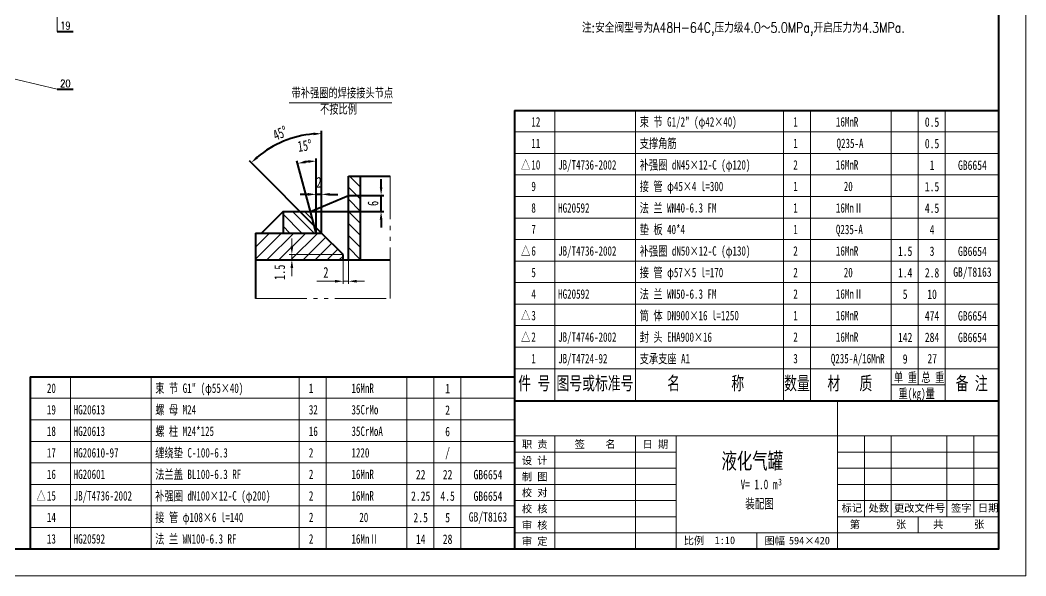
# Model space of a CAD drawing. Extents: x 588 to 20766, y -3362 to 2644.
# Drawn here: x 17029 to 20766, y -1827 to 239 of the extents above; entities that cross this region are included whole.
import ezdxf
from ezdxf.enums import TextEntityAlignment as Align

# ---------------------------------------------------------------- set-up
doc = ezdxf.new("R2010")
doc.units = 0
doc.header["$LTSCALE"] = 10
doc.header["$PDMODE"] = 1
doc.linetypes.add('JXX-L', pattern=[2.95, 1.9, -0.25, 0.15, -0.25, 0.15, -0.25])
doc.layers.get('Defpoints').update_dxf_attribs({"linetype": 'CONTINUOUS'})
for name, color, linetype, lineweight in [('A 粗实线', 1, 'CONTINUOUS', 40), ('B 细实线', 7, 'CONTINUOUS', 18), ('C 文 字', 2, 'CONTINUOUS', 20), ('I 长双点线', 3, 'JXX-L', 18), ('J 标注尺寸', 2, 'CONTINUOUS', 18)]:
    doc.layers.add(name, color=color, linetype=linetype, lineweight=lineweight)
doc.styles.add('HZTXT', font='SIMFANG.TTF', dxfattribs={"width": 0.75})
doc.styles.add('PC_TEXTSTYLE', font='romans.shx', dxfattribs={"width": 0.8, "bigfont": 'hzfs.shx'})
doc.styles.add('ROMANC', font='romanc', dxfattribs={"width": 0.7, "height": 6})
doc.styles.get("Standard").update_dxf_attribs({"font": 'SIMFANG.TTF'})
doc.styles.add('style2', font='SIMFANG.TTF', dxfattribs={"width": 0.7})
doc.styles.add('标题中文', font='SIMFANG.TTF', dxfattribs={"width": 0.7})
doc.dimstyles.new('通用标注4.0', dxfattribs={"dimscale": 10, "dimtxt": 3, "dimasz": 3, "dimexe": 1, "dimexo": 0, "dimgap": 1, "dimtad": 1, "dimdec": 0, "dimzin": 0, "dimdsep": 46, "dimtxsty": 'Standard', "dimcen": 0, "dimadec": 0, "dimazin": 0, "dimtfac": 0.375, "dimtdec": 0, "dimtmove": 2, "dimatfit": 3, "dimfxl": 0, "dimtzin": 0, "dimarcsym": 0})

# ---------------------------------------------------------------- blocks, each defined once
blk = doc.blocks.new('*D27')
at = {"layer": 'Defpoints', "color": 0}
for p in [(3324.12, 4830.32), (3336.23, 4830.32), (3309.98, 4824.32)]:
    blk.add_point(p, dxfattribs=at)
at = {"layer": 'J 标注尺寸', "color": 0, "lineweight": -2}
for p, q in [((3336.23, 4833.32), (3336.23, 4836.32)), ((3324.12, 4830.32), (3337.23, 4830.32)), ((3336.23, 4824.32), (3336.23, 4830.32)), ((3309.98, 4824.32), (3337.23, 4824.32)), ((3336.23, 4821.32), (3336.23, 4818.32))]:
    blk.add_line(p, q, dxfattribs=at)
at = {"layer": 'J 标注尺寸', "color": 0}
for points in [[(3335.73, 4833.32), (3336.73, 4833.32), (3336.23, 4830.32)], [(3335.73, 4821.32), (3336.73, 4821.32), (3336.23, 4824.32)]]:
    blk.add_solid(points, dxfattribs=at)
at = {"layer": 'J 标注尺寸', "color": 0, "insert": (3333.23, 4827.32), "char_height": 4, "attachment_point": 5, "rotation": 90, "style": 'style2'}
blk.add_mtext('6', dxfattribs=at)
blk = doc.blocks.new('*D26')
at = {"layer": 'Defpoints', "color": 0}
for p in [(3304.56, 4852.01), (3314.12, 4826.08), (3314.12, 4816.32), (3314.12, 4816.32), (3322.12, 4808.32)]:
    blk.add_point(p, dxfattribs=at)
at = {"layer": 'J 标注尺寸', "color": 0, "lineweight": -2}
for p, q in [((3314.12, 4826.08), (3314.12, 4854.27)), ((3314.12, 4816.32), (3287.28, 4843.16))]:
    blk.add_line(p, q, dxfattribs=at)
blk.add_arc((3314.12, 4816.32), 36.95, 94.6529, 130.3471, dxfattribs=at)
at = {"layer": 'J 标注尺寸', "color": 0}
for points in [[(3311.1, 4853.65), (3311.14, 4852.65), (3314.12, 4853.27)], [(3290.53, 4844.11), (3289.86, 4844.85), (3287.99, 4842.45)]]:
    blk.add_solid(points, dxfattribs=at)
at = {"layer": 'J 标注尺寸', "color": 0, "insert": (3298.75, 4853.42), "char_height": 4, "attachment_point": 5, "rotation": 22.5, "style": 'style2'}
blk.add_mtext('45°', dxfattribs=at)
blk = doc.blocks.new('*D25')
at = {"layer": 'Defpoints', "color": 0}
for p in [(3309.79, 4842.95), (3312.12, 4825.23), (3309.98, 4824.32), (3312.12, 4816.32), (3312.12, 4816.32)]:
    blk.add_point(p, dxfattribs=at)
at = {"layer": 'J 标注尺寸', "color": 0, "lineweight": -2}
for p, q in [((3312.12, 4825.23), (3312.12, 4844.05)), ((3309.98, 4824.32), (3304.94, 4843.11))]:
    blk.add_line(p, q, dxfattribs=at)
blk.add_arc((3312.12, 4816.32), 26.73, 96.4327, 98.5673, dxfattribs=at)
at = {"layer": 'J 标注尺寸', "color": 0}
for points in [[(3308.24, 4842.27), (3308.03, 4843.24), (3305.2, 4842.14)], [(3309.1, 4843.38), (3309.15, 4842.39), (3312.12, 4843.05)]]:
    blk.add_solid(points, dxfattribs=at)
at = {"layer": 'J 标注尺寸', "color": 0, "insert": (3307.85, 4848.77), "char_height": 4, "attachment_point": 5, "rotation": 7.5, "style": 'style2'}
blk.add_mtext('15°', dxfattribs=at)
blk = doc.blocks.new('*D24')
at = {"layer": 'Defpoints', "color": 0}
for p in [(3312.12, 4830.7), (3312.12, 4816.32), (3314.12, 4816.32)]:
    blk.add_point(p, dxfattribs=at)
at = {"layer": 'J 标注尺寸', "color": 0, "lineweight": -2}
for p, q in [((3309.12, 4830.7), (3306.12, 4830.7)), ((3312.12, 4816.32), (3312.12, 4831.7)), ((3314.12, 4830.7), (3312.12, 4830.7)), ((3314.12, 4816.32), (3314.12, 4831.7)), ((3317.12, 4830.7), (3320.12, 4830.7))]:
    blk.add_line(p, q, dxfattribs=at)
at = {"layer": 'J 标注尺寸', "color": 0}
for points in [[(3309.12, 4831.2), (3309.12, 4830.2), (3312.12, 4830.7)], [(3317.12, 4831.2), (3317.12, 4830.2), (3314.12, 4830.7)]]:
    blk.add_solid(points, dxfattribs=at)
at = {"layer": 'J 标注尺寸', "color": 0, "insert": (3313.12, 4835.2), "char_height": 4, "attachment_point": 5, "style": 'style2'}
blk.add_mtext('2', dxfattribs=at)
blk = doc.blocks.new('带补强圈的焊接接头节点')
at = {"layer": 'J 标注尺寸'}
h = blk.add_hatch(dxfattribs=at)
h.set_pattern_fill('ANSI31', color=256, angle=90, style=0)
h.set_pattern_definition([(135, (-3234.867, -4816.319), (-2.245064, -2.245064), [])])
h.paths.add_polyline_path([(14.5, 21.18), (10, 21.18), (10, -10), (14.5, -10)])
h = blk.add_hatch(dxfattribs=at)
h.set_pattern_fill('ANSI31', color=256, angle=90, style=0)
h.set_pattern_definition([(135, (-3314.1195, -4816.319), (-2.245064, -2.245064), [])])
h.paths.add_polyline_path([(-14.3, 8), (-14.3, 0), (-2, 0), (-4.14, 8)])
h = blk.add_hatch(dxfattribs=at)
h.set_pattern_fill('ANSI31', color=256, style=0)
h.set_pattern_definition([(45, (-3234.867, -4816.319), (-2.245064, 2.245064), [])])
h.paths.add_polyline_path([(-24.54, 0), (-24.54, -10), (-11.05, -10), (-11.05, -8), (8, -8), (0, 0)])
h.paths.add_polyline_path([(8, -10), (8, -8), (-11.05, -8), (-11.05, -10)], flags=17)
at = {"layer": 'A 粗实线'}
for p, q in [((10, -10), (10, 21.18)), ((10, 21.18), (25.46, 21.18)), ((14.5, -10), (14.5, 21.18)), ((-4.14, 8), (10, 14)), ((-14.3, 8), (-22.25, 0.05)), ((-14.3, 8), (-4.14, 8)), ((-14.3, 8), (-14.3, 0)), ((-2, 0), (-4.14, 8)), ((-24.54, 0), (-24.54, -24.38)), ((-24.54, 0), (0, 0)), ((8, -8), (0, 0)), ((-24.54, -10), (10, -10)), ((8, -10), (8, -8)), ((10, -10), (25.46, -10))]:
    blk.add_line(p, q, dxfattribs=at)
at = {"layer": 'I 长双点线'}
for p, q in [((25.46, -24.38), (25.46, 21.18)), ((-24.54, -24.38), (25.46, -24.38))]:
    blk.add_line(p, q, dxfattribs=at)
at = {"layer": 'J 标注尺寸'}
for p, q in [((-12.1, 48.4), (26.1, 48.4)), ((-2, 0), (-2, 8.91)), ((0, 0), (0, 9.76)), ((-11.05, -5), (-11.05, -2)), ((8, -8), (-12.05, -8)), ((8, -10), (-12.05, -10)), ((-11.05, -8), (-11.05, -10)), ((8, -10), (8, -18.91)), ((10, -10), (10, -18.91)), ((-11.05, -13), (-11.05, -16)), ((5, -17.91), (-1.74, -17.91)), ((10, -17.91), (8, -17.91)), ((13, -17.91), (16, -17.91))]:
    blk.add_line(p, q, dxfattribs=at)
for points in [[(-11.55, -5), (-10.55, -5), (-11.05, -8)], [(-11.55, -13), (-10.55, -13), (-11.05, -10)], [(5, -17.41), (5, -18.41), (8, -17.91)], [(13, -17.41), (13, -18.41), (10, -17.91)]]:
    blk.add_solid(points, dxfattribs=at)
at = {"layer": 'J 标注尺寸', "char_height": 3.5, "width": 51, "attachment_point": 1, "style": 'style2'}
for s, insert in [('{\\f仿宋_GB2312|b0|i0|c134|p49;带补强圈的焊接接头节点}', (-11.15, 53.89)), ('{\\f仿宋_GB2312|b0|i0|c134|p49;不按比例}', (-0.57, 47.88))]:
    blk.add_mtext(s, dxfattribs=dict(at, insert=insert))
at = {"layer": 'J 标注尺寸', "insert": (-15.55, -14.58), "char_height": 4, "attachment_point": 5, "rotation": 90, "style": 'style2'}
blk.add_mtext('{\\f仿宋_GB2312|b0|i0|c134|p49;1\\f仿宋_GB2312|b0|i0|c0|p49;.\\f仿宋_GB2312|b0|i0|c134|p49;5}', dxfattribs=at)
at = {"layer": 'J 标注尺寸', "insert": (1.59, -14.61), "char_height": 4, "attachment_point": 5, "style": 'style2'}
blk.add_mtext('{\\f仿宋_GB2312|b0|i0|c134|p49;2}', dxfattribs=at)
at = {"layer": 'J 标注尺寸'}
for base, line1, line2, picture, middle in [((-9.56, 35.69), ((0, 0), (0, 9.76)), ((8, -8), (0, 0)), '*D26', (-15.37, 37.1)), ((-4.33, 26.63), ((-2, 0), (-4.14, 8)), ((-2, 0), (-2, 8.91)), '*D25', (-6.27, 32.45))]:
    dim = blk.add_angular_dim_2l(base=base, line1=line1, line2=line2, dimstyle='通用标注4.0', dxfattribs=at)
    dim.commit()
    dim.dimension.update_dxf_attribs({"geometry": picture, "text_midpoint": middle, "insert": (-3314.12, -4816.32)})
dim = blk.add_linear_dim(base=(-2, 14.38), p1=(0, 0), p2=(-2, 0), dimstyle='通用标注4.0', dxfattribs=at)
dim.commit()
dim.dimension.update_dxf_attribs({"geometry": '*D24', "text_midpoint": (-1, 18.88), "insert": (-3314.12, -4816.32)})
dim = blk.add_linear_dim(base=(22.11, 14), p1=(-4.14, 8), p2=(10, 14), angle=90, dimstyle='通用标注4.0', dxfattribs=at)
dim.commit()
dim.dimension.update_dxf_attribs({"geometry": '*D27', "text_midpoint": (19.11, 11), "insert": (-3314.12, -4816.32)})

msp = doc.modelspace()

# ---------------------------------------------------------------- linework, layer by layer
at = {"layer": 'A 粗实线'}
for p, q in [((17166.53, 196.78), (17226.7, 196.78)), ((17166.53, -18.09), (17226.7, -18.09)), ((18866.08, -96.89), (18866.08, -1176.88)), ((18866.08, -96.89), (20666.08, -96.89)), ((17066.08, -1086.88), (18866.08, -1086.88)), ((17066.08, -1086.88), (17066.08, -1726.88)), ((18866.08, -1176.88), (20666.08, -1176.88))]:
    msp.add_line(p, q, dxfattribs=at)
at = {"layer": 'A 粗实线', "color": 1}
msp.add_line((18866.08, -1176.88), (18866.08, -1726.88), dxfattribs=at)
at = {"layer": 'A 粗实线', "color": 5}
msp.add_lwpolyline([(15076.08, -1726.88), (20666.08, -1726.88), (20666.08, 2273.11), (15076.08, 2273.11)], close=True, dxfattribs=at)
at = {"layer": 'B 细实线'}
for p, q in [((17166.53, 196.78), (17166.53, 249.45)), ((16188.86, 215.73), (17166.53, -18.09)), ((19016.08, -1176.88), (19016.08, -96.89)), ((19316.08, -1176.88), (19316.08, -96.89)), ((19866.08, -1176.88), (19866.08, -96.89)), ((19966.08, -1176.88), (19966.08, -96.89)), ((20266.08, -1176.88), (20266.08, -96.89)), ((20366.08, -1116.88), (20366.08, -96.89)), ((20466.08, -1176.88), (20466.08, -96.89)), ((18866.08, -176.89), (20666.08, -176.89)), ((18866.08, -256.89), (20666.08, -256.89)), ((18866.08, -336.89), (20666.08, -336.89)), ((18866.08, -416.89), (20666.08, -416.89)), ((18866.08, -496.89), (20666.08, -496.89)), ((18866.08, -576.89), (20666.08, -576.89)), ((18866.08, -656.89), (20666.08, -656.89)), ((18866.08, -736.89), (20666.08, -736.89)), ((18866.08, -816.89), (20666.08, -816.89)), ((18866.08, -896.88), (20666.08, -896.88)), ((18866.08, -976.88), (20666.08, -976.88)), ((18866.08, -1056.88), (20666.08, -1056.88)), ((17216.08, -1726.88), (17216.08, -1086.88)), ((17516.08, -1726.88), (17516.08, -1086.88)), ((18066.08, -1726.88), (18066.08, -1086.88)), ((18166.08, -1726.88), (18166.08, -1086.88)), ((18466.08, -1726.88), (18466.08, -1086.88)), ((18566.08, -1726.88), (18566.08, -1086.88)), ((18666.08, -1726.88), (18666.08, -1086.88)), ((20266.08, -1116.88), (20466.08, -1116.88)), ((17066.08, -1166.88), (18866.08, -1166.88)), ((20066.08, -1176.88), (20066.08, -1726.88)), ((17066.08, -1246.88), (18866.08, -1246.88)), ((18866.08, -1306.88), (20666.08, -1306.88)), ((19016.08, -1306.88), (19016.08, -1726.88)), ((19316.08, -1306.88), (19316.08, -1726.88)), ((19466.08, -1306.88), (19466.08, -1726.88)), ((20166.08, -1306.88), (20166.08, -1606.88)), ((20266.08, -1306.88), (20266.08, -1606.88)), ((20472.54, -1306.88), (20472.54, -1606.88)), ((20572.54, -1306.88), (20572.54, -1606.88)), ((17066.08, -1326.88), (18866.08, -1326.88)), ((18866.08, -1366.88), (19466.08, -1366.88)), ((20066.08, -1366.88), (20666.08, -1366.88)), ((17066.08, -1406.88), (18866.08, -1406.88)), ((18866.08, -1426.88), (19466.08, -1426.88)), ((20066.08, -1426.88), (20666.08, -1426.88)), ((17066.08, -1486.88), (18866.08, -1486.88)), ((18866.08, -1486.88), (19466.08, -1486.88)), ((20066.08, -1486.88), (20666.08, -1486.88)), ((17066.08, -1566.88), (18866.08, -1566.88)), ((18866.08, -1546.88), (19466.08, -1546.88)), ((20066.08, -1546.88), (20666.08, -1546.88)), ((18866.08, -1606.88), (19466.08, -1606.88)), ((20066.08, -1606.88), (20666.08, -1606.88)), ((20366.08, -1666.88), (20366.08, -1606.88)), ((17066.08, -1646.88), (18866.08, -1646.88)), ((18866.08, -1666.88), (20666.08, -1666.88)), ((19766.08, -1666.88), (19766.08, -1726.88))]:
    msp.add_line(p, q, dxfattribs=at)
msp.add_lwpolyline([(14826.08, -1826.88), (20766.08, -1826.88), (20766.08, 2373.11), (14826.08, 2373.11)], close=True, dxfattribs=at)

# ---------------------------------------------------------------- block references
at = {"layer": 'A 粗实线', "xscale": 10, "yscale": 10}
msp.add_blockref('带补强圈的焊接接头节点', (18149.26, -552.78), dxfattribs=at)

# ---------------------------------------------------------------- texts
at = {"layer": 'C 文 字'}
for s, height, style, width, p in [('19', 28.227, 'ROMANC', 0.8, (17197.27, 217.96)), ('20', 28.227, 'ROMANC', 0.8, (17197.27, 3.09)), ('0.5', 35, 'HZTXT', 0.75, (20417.41, -140.56)), ('0.5', 35, 'HZTXT', 0.75, (20417.41, -220.56)), ('1', 35, 'HZTXT', 0.75, (20417.41, -300.56)), ('GB6654', 35, 'HZTXT', 0.75, (20567.38, -300.56)), ('1.5', 35, 'HZTXT', 0.75, (20417.41, -380.56)), ('4.5', 35, 'HZTXT', 0.75, (20417.41, -460.56)), ('4', 35, 'HZTXT', 0.75, (20417.41, -540.56)), ('1.5', 35, 'HZTXT', 0.75, (20317.41, -620.56)), ('3', 35, 'HZTXT', 0.75, (20417.41, -620.56)), ('GB6654', 35, 'HZTXT', 0.75, (20567.38, -620.56)), ('1.4', 35, 'HZTXT', 0.75, (20317.41, -700.56)), ('2.8', 35, 'HZTXT', 0.75, (20417.41, -700.56)), ('GB/T8163', 35, 'HZTXT', 0.75, (20567.38, -700.56)), ('5', 35, 'HZTXT', 0.75, (20317.41, -780.56)), ('10', 35, 'HZTXT', 0.75, (20417.41, -780.56)), ('474', 35, 'HZTXT', 0.75, (20417.41, -860.56)), ('GB6654', 35, 'HZTXT', 0.75, (20567.38, -860.56)), ('142', 35, 'HZTXT', 0.75, (20317.41, -940.56)), ('284', 35, 'HZTXT', 0.75, (20417.41, -940.56)), ('GB6654', 35, 'HZTXT', 0.75, (20567.38, -940.56)), ('9', 35, 'HZTXT', 0.75, (20317.5, -1020.98)), ('27', 35, 'HZTXT', 0.75, (20418.08, -1019.43)), ('1', 35, 'HZTXT', 0.75, (18617.42, -1130.56)), ('2', 35, 'HZTXT', 0.75, (18617.42, -1210.56)), ('6', 35, 'HZTXT', 0.75, (18617.42, -1290.56)), ('/', 35, 'HZTXT', 0.75, (18617.42, -1370.56)), ('22', 35, 'HZTXT', 0.75, (18517.42, -1450.56)), ('22', 35, 'HZTXT', 0.75, (18617.42, -1450.56)), ('GB6654', 35, 'HZTXT', 0.75, (18767.38, -1450.56)), ('2.25', 35, 'HZTXT', 0.75, (18517.42, -1530.56)), ('4.5', 35, 'HZTXT', 0.75, (18617.42, -1530.56)), ('GB6654', 35, 'HZTXT', 0.75, (18767.38, -1530.56)), ('2.5', 35, 'HZTXT', 0.75, (18517.42, -1610.56)), ('5', 35, 'HZTXT', 0.75, (18617.42, -1610.56)), ('GB/T8163', 35, 'HZTXT', 0.75, (18767.38, -1610.56)), ('14', 35, 'HZTXT', 0.75, (18517.42, -1690.56)), ('28', 35, 'HZTXT', 0.75, (18617.42, -1690.56))]:
    msp.add_text(s, height=height, dxfattribs=dict(at, style=style, width=width)).set_placement(p, align=Align.MIDDLE)
at = {"layer": 'C 文 字', "style": '标题中文', "oblique": 0.5}
msp.add_text('职 责', height=28, rotation=0.09587, dxfattribs=at).set_placement((18940.93, -1337.45), align=Align.MIDDLE_CENTER)
for s, p in [('签    名', (19165.49, -1336.4)), ('日 期', (19389.39, -1336.99)), ('设 计', (18940.93, -1397.45)), ('制 图', (18940.93, -1457.45)), ('校 对', (18940.93, -1516.39)), ('校 核', (18940.93, -1576.39)), ('标记', (20119.36, -1573.72)), ('处数', (20219.36, -1573.72)), ('更改文件号', (20370.97, -1573.72)), ('签字', (20525.82, -1573.72)), ('日期', (20625.82, -1573.72)), ('审 核', (18940.93, -1637.45)), ('第       张', (20216.4, -1634.69)), ('共      张', (20516.4, -1634.69)), ('审 定', (18940.93, -1697.45)), ('比例', (19532.71, -1694.87)), ('1:10', (19647.53, -1694.87)), ('图幅', (19832.71, -1695.77)), ('594×420', (19961.62, -1695.77))]:
    msp.add_text(s, height=28, rotation=0.09587, dxfattribs=at).set_placement(p, align=Align.MIDDLE)
at = {"layer": 'C 文 字', "insert": (19116.44, 229.46), "char_height": 37.5, "width": 11625, "attachment_point": 1, "style": 'PC_TEXTSTYLE'}
msp.add_mtext('注:安全阀型号为A48H-64C,压力级4.0～5.0MPa,开启压力为4.3MPa.', dxfattribs=at)
at = {"layer": 'J 标注尺寸', "style": '标题中文', "width": 0.7}
for s, height, p in [('12', 35, (18928.64, -156.89)), ('束 节 G1/2" (φ42×40)', 35, (19331.08, -156.89)), ('1', 35, (19901.89, -156.89)), ('16MnR', 35, (20060.19, -156.89)), ('11', 35, (18928.64, -236.89)), ('支撑角筋', 35, (19331.08, -236.89)), ('1', 35, (19901.89, -236.89)), ('Q235-A', 35, (20062.52, -236.89)), ('△', 35, (18890.26, -316.89)), ('10', 35, (18928.64, -316.89)), ('JB/T4736-2002', 35, (19028.11, -316.89)), ('补强圈 dN45×12-C (φ120)', 35, (19331.08, -316.89)), ('2', 35, (19901.89, -316.89)), ('16MnR', 35, (20060.19, -316.89)), ('9', 35, (18928.64, -396.89)), ('接 管 φ45×4 l=300', 35, (19331.08, -396.89)), ('1', 35, (19901.89, -396.89)), ('20', 35, (20089.42, -396.89)), ('8', 35, (18928.64, -476.89)), ('HG20592', 35, (19028.11, -476.89)), ('法 兰 WN40-6.3 FM', 35, (19331.08, -476.89)), ('1', 35, (19901.89, -476.89)), ('16MnⅡ', 35, (20060.19, -476.89)), ('7', 35, (18928.64, -556.89)), ('垫 板 40*4', 35, (19331.08, -556.89)), ('1', 35, (19901.89, -556.89)), ('Q235-A', 35, (20060.19, -556.89)), ('△', 35, (18890.26, -636.89)), ('补强圈 dN50×12-C (φ130)', 35, (19331.08, -636.89)), ('6', 35, (18928.64, -636.89)), ('JB/T4736-2002', 35, (19028.11, -636.89)), ('2', 35, (19901.89, -636.89)), ('16MnR', 35, (20060.19, -636.89)), ('5', 35, (18928.64, -716.89)), ('接 管 φ57×5 l=170', 35, (19331.08, -716.89)), ('2', 35, (19901.89, -716.89)), ('20', 35, (20089.42, -716.89)), ('4', 35, (18928.64, -796.89)), ('HG20592', 35, (19028.11, -796.89)), ('法 兰 WN50-6.3 FM', 35, (19331.08, -796.89)), ('2', 35, (19901.89, -796.89)), ('16MnⅡ', 35, (20060.19, -796.89)), ('△', 35, (18890.26, -876.88)), ('3', 35, (18928.64, -876.88)), ('筒 体 DN900×16 l=1250', 35, (19331.08, -876.88)), ('1', 35, (19901.89, -876.88)), ('16MnR', 35, (20060.19, -876.88)), ('△', 35, (18890.26, -956.88)), ('2', 35, (18928.64, -956.88)), ('JB/T4746-2002', 35, (19028.11, -956.88)), ('封 头 EHA900×16', 35, (19331.08, -956.88)), ('2', 35, (19901.89, -956.88)), ('16MnR', 35, (20060.19, -956.88)), ('1', 35, (18928.64, -1036.88)), ('JB/T4724-92', 35, (19028.11, -1036.88)), ('支承支座 A1', 35, (19331.08, -1036.88)), ('3', 35, (19901.89, -1036.88)), ('Q235-A/16MnR', 35, (20041.3, -1036.88)), ('件 号', 49.98, (18879.79, -1136.01)), ('图号或标准号', 49.98, (19021.91, -1136.01)), ('名        称', 49.98, (19433.58, -1136.01)), ('数量', 49.98, (19867.66, -1136.01)), ('材   质', 49.98, (20028.64, -1136.01)), ('单 重', 35, (20275.99, -1106.42)), ('总 重', 35, (20377.73, -1106.42)), ('备 注', 49.98, (20505.13, -1136.01)), ('20', 35, (17128.64, -1146.88)), ('束 节 G1" (φ55×40)', 35, (17531.08, -1146.88)), ('1', 35, (18101.89, -1146.88)), ('16MnR', 35, (18260.19, -1146.88)), ('重(kg)量', 35, (20292.58, -1166.42)), ('19', 35, (17128.64, -1226.88)), ('HG20613', 35, (17228.11, -1226.88)), ('螺 母 M24', 35, (17531.08, -1226.88)), ('32', 35, (18101.89, -1226.88)), ('35CrMo', 35, (18260.19, -1226.88)), ('螺 柱 M24*125', 35, (17531.08, -1306.88)), ('18', 35, (17128.64, -1306.88)), ('HG20613', 35, (17228.11, -1306.88)), ('16', 35, (18101.89, -1306.88)), ('35CrMoA', 35, (18260.19, -1306.88)), ('17', 35, (17128.64, -1386.88)), ('HG20610-97', 35, (17228.11, -1386.88)), ('缠绕垫 C-100-6.3', 35, (17531.08, -1386.88)), ('2', 35, (18101.89, -1386.88)), ('1220', 35, (18260.19, -1386.88)), ('液化气罐', 59.976, (19634.88, -1429.51)), ('16', 35, (17128.64, -1466.88)), ('HG20601', 35, (17228.11, -1466.88)), ('法兰盖 BL100-6.3 RF', 35, (17531.08, -1466.88)), ('2', 35, (18101.89, -1466.88)), ('16MnR', 35, (18260.19, -1466.88)), ('V= 1.0 m', 35.986, (19706.07, -1504.72)), ('3', 25.2, (19845.4, -1490.68)), ('△', 35, (17090.26, -1546.88)), ('15', 35, (17128.64, -1546.88)), ('JB/T4736-2002', 35, (17228.11, -1546.88)), ('补强圈 dN100×12-C (φ200)', 35, (17531.08, -1546.88)), ('2', 35, (18101.89, -1546.88)), ('16MnR', 35, (18260.19, -1546.88)), ('装配图', 35.986, (19723.45, -1576.4)), ('14', 35, (17128.64, -1626.88)), ('接 管 φ108×6 l=140', 35, (17531.08, -1626.88)), ('2', 35, (18101.89, -1626.88)), ('20', 35, (18289.42, -1626.88)), ('13', 35, (17128.64, -1706.88)), ('HG20592', 35, (17228.11, -1706.88)), ('法 兰 WN100-6.3 RF', 35, (17531.08, -1706.88)), ('2', 35, (18101.89, -1706.88)), ('16MnⅡ', 35, (18260.19, -1706.88))]:
    msp.add_text(s, height=height, dxfattribs=at).set_placement(p)

doc.saveas('drawing.dxf')
